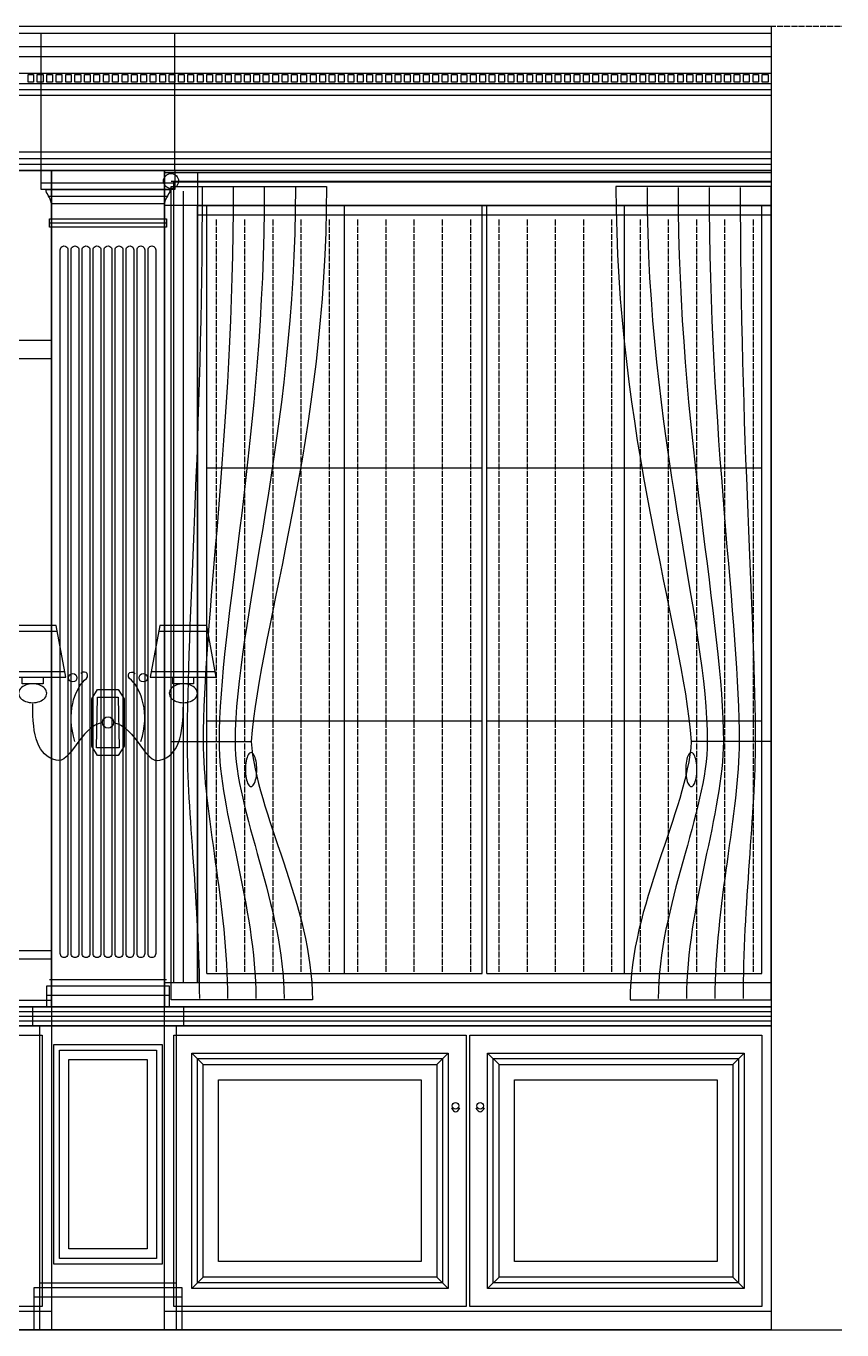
# Model space of a CAD drawing. Header units: inches. Extents: x 0 to 410, y -9 to 115.
# Drawn here: x 122.6 to 190.8, y 0 to 109 of the extents above; entities that cross this region are included whole.
import ezdxf

# ---------------------------------------------------------------- set-up
doc = ezdxf.new("R2010")
doc.units = ezdxf.units.IN
doc.header["$MEASUREMENT"] = 0
doc.linetypes.add('DASHED', pattern=[0.6, 0.5, -0.1])
doc.layers.add('Study wall elevation', color=7, linetype='Continuous')

msp = doc.modelspace()

# ---------------------------------------------------------------- linework, layer by layer
at = {"layer": 'Study wall elevation', "linetype": 'DASHED'}
for p, q in [((0, 109.02), (190.83, 109.02)), ((138.5, 92.83), (138.5, 29.8)), ((140.87, 92.83), (140.87, 29.8)), ((143.23, 92.83), (143.23, 29.8)), ((145.59, 92.83), (145.59, 29.8)), ((147.95, 92.83), (147.95, 29.8)), ((150.31, 92.83), (150.31, 29.8)), ((152.68, 92.83), (152.68, 29.8)), ((155.04, 92.83), (155.04, 29.8)), ((157.4, 92.83), (157.4, 29.8)), ((159.76, 92.83), (159.76, 29.8)), ((162.13, 92.83), (162.13, 29.8)), ((164.49, 92.83), (164.49, 29.8)), ((166.85, 92.83), (166.85, 29.8)), ((169.21, 92.83), (169.21, 29.8)), ((171.57, 92.83), (171.57, 29.8)), ((173.94, 92.83), (173.94, 29.8)), ((176.3, 92.83), (176.3, 29.8)), ((178.66, 92.83), (178.66, 29.8)), ((181.02, 92.83), (181.02, 29.8)), ((183.39, 92.83), (183.39, 29.8))]:
    msp.add_line(p, q, dxfattribs=at)
at = {"layer": 'Study wall elevation'}
for p, q in [((5.91, 108.43), (184.92, 108.43)), ((123.86, 96.93), (123.86, 108.43)), ((135.04, 96.93), (135.04, 108.43)), ((5.91, 107.32), (184.92, 107.32)), ((5.91, 106.46), (184.92, 106.46)), ((5.91, 105.08), (184.92, 105.08)), ((5.91, 104.21), (184.92, 104.21)), ((5.91, 103.7), (184.92, 103.7)), ((5.91, 103.23), (184.92, 103.23)), ((5.91, 98.5), (184.92, 98.5)), ((5.91, 97.95), (184.92, 97.95)), ((5.91, 97.48), (184.92, 97.48)), ((134.72, 96.06), (184.92, 96.06)), ((134.96, 29.02), (134.96, 95.98)), ((134.96, 95.98), (184.92, 95.98)), ((123.86, 95.91), (135.04, 95.91)), ((135.75, 29.02), (135.75, 95.2)), ((124.49, 94.8), (134.41, 94.8)), ((124.72, 94.17), (134.17, 94.17)), ((136.93, 94.02), (184.92, 94.02)), ((137.72, 29.8), (137.72, 94.02)), ((149.22, 29.8), (149.22, 94.02)), ((160.73, 29.8), (160.73, 94.02)), ((161.12, 29.8), (161.12, 94.02)), ((172.63, 29.8), (172.63, 94.02)), ((184.13, 29.8), (184.13, 94.02)), ((136.93, 93.23), (184.92, 93.23)), ((124.57, 92.56), (134.33, 92.56)), ((137.72, 72.09), (160.73, 72.09)), ((161.12, 72.09), (184.13, 72.09)), ((121.1, 58.43), (125.2, 58.43)), ((133.7, 58.43), (137.8, 58.43)), ((120.47, 55.04), (125.83, 55.04)), ((133.07, 55.04), (138.43, 55.04)), ((137.72, 50.94), (160.73, 50.94)), ((161.12, 50.94), (184.13, 50.94)), ((73.98, 31.02), (124.72, 31.02)), ((137.72, 29.8), (160.73, 29.8)), ((161.12, 29.8), (184.13, 29.8)), ((124.57, 29.29), (134.33, 29.29)), ((73.98, 27.56), (124.72, 27.56)), ((124.33, 27.99), (134.57, 27.99)), ((73.98, 26.61), (124.72, 26.61)), ((73.98, 26.22), (124.72, 26.22)), ((123.15, 26.61), (135.75, 26.61)), ((123.15, 26.22), (135.75, 26.22)), ((134.17, 26.61), (184.92, 26.61)), ((134.17, 26.22), (184.92, 26.22)), ((73.98, 25.83), (124.72, 25.83)), ((123.15, 25.83), (135.75, 25.83)), ((134.17, 25.83), (184.92, 25.83)), ((136.46, 23.15), (137.4, 22.2)), ((157.89, 23.15), (156.95, 22.2)), ((161.2, 23.15), (162.15, 22.2)), ((182.64, 23.15), (181.69, 22.2)), ((136.46, 3.46), (137.4, 4.41)), ((157.89, 3.46), (156.95, 4.41)), ((161.2, 3.46), (162.15, 4.41)), ((182.64, 3.46), (181.69, 4.41)), ((123.74, 3.94), (135.16, 3.94)), ((123.27, 2.76), (135.63, 2.76)), ((73.98, 1.57), (124.72, 1.57)), ((134.17, 1.57), (184.92, 1.57)), ((0, 0), (190.83, 0))]:
    msp.add_line(p, q, dxfattribs=at)
for points in [[(5.91, 109.02), (184.92, 109.02), (184.92, 96.93), (5.91, 96.93), (5.91, 109.02)], [(122.76, 104.96), (123.23, 104.96), (123.23, 104.33), (122.76, 104.33), (122.76, 104.96)], [(123.54, 104.96), (124.02, 104.96), (124.02, 104.33), (123.54, 104.33), (123.54, 104.96)], [(124.33, 104.96), (124.8, 104.96), (124.8, 104.33), (124.33, 104.33), (124.33, 104.96)], [(125.12, 104.96), (125.59, 104.96), (125.59, 104.33), (125.12, 104.33), (125.12, 104.96)], [(125.91, 104.96), (126.38, 104.96), (126.38, 104.33), (125.91, 104.33), (125.91, 104.96)], [(126.69, 104.96), (127.17, 104.96), (127.17, 104.33), (126.69, 104.33), (126.69, 104.96)], [(127.48, 104.96), (127.95, 104.96), (127.95, 104.33), (127.48, 104.33), (127.48, 104.96)], [(128.27, 104.96), (128.74, 104.96), (128.74, 104.33), (128.27, 104.33), (128.27, 104.96)], [(129.06, 104.96), (129.53, 104.96), (129.53, 104.33), (129.06, 104.33), (129.06, 104.96)], [(129.84, 104.96), (130.31, 104.96), (130.31, 104.33), (129.84, 104.33), (129.84, 104.96)], [(130.63, 104.96), (131.1, 104.96), (131.1, 104.33), (130.63, 104.33), (130.63, 104.96)], [(131.42, 104.96), (131.89, 104.96), (131.89, 104.33), (131.42, 104.33), (131.42, 104.96)], [(132.2, 104.96), (132.68, 104.96), (132.68, 104.33), (132.2, 104.33), (132.2, 104.96)], [(132.99, 104.96), (133.46, 104.96), (133.46, 104.33), (132.99, 104.33), (132.99, 104.96)], [(133.78, 104.96), (134.25, 104.96), (134.25, 104.33), (133.78, 104.33), (133.78, 104.96)], [(134.57, 104.96), (135.04, 104.96), (135.04, 104.33), (134.57, 104.33), (134.57, 104.96)], [(135.35, 104.96), (135.83, 104.96), (135.83, 104.33), (135.35, 104.33), (135.35, 104.96)], [(136.14, 104.96), (136.61, 104.96), (136.61, 104.33), (136.14, 104.33), (136.14, 104.96)], [(136.93, 104.96), (137.4, 104.96), (137.4, 104.33), (136.93, 104.33), (136.93, 104.96)], [(137.72, 104.96), (138.19, 104.96), (138.19, 104.33), (137.72, 104.33), (137.72, 104.96)], [(138.5, 104.96), (138.98, 104.96), (138.98, 104.33), (138.5, 104.33), (138.5, 104.96)], [(139.29, 104.96), (139.76, 104.96), (139.76, 104.33), (139.29, 104.33), (139.29, 104.96)], [(140.08, 104.96), (140.55, 104.96), (140.55, 104.33), (140.08, 104.33), (140.08, 104.96)], [(140.87, 104.96), (141.34, 104.96), (141.34, 104.33), (140.87, 104.33), (140.87, 104.96)], [(141.65, 104.96), (142.13, 104.96), (142.13, 104.33), (141.65, 104.33), (141.65, 104.96)], [(142.44, 104.96), (142.91, 104.96), (142.91, 104.33), (142.44, 104.33), (142.44, 104.96)], [(143.23, 104.96), (143.7, 104.96), (143.7, 104.33), (143.23, 104.33), (143.23, 104.96)], [(144.02, 104.96), (144.49, 104.96), (144.49, 104.33), (144.02, 104.33), (144.02, 104.96)], [(144.8, 104.96), (145.28, 104.96), (145.28, 104.33), (144.8, 104.33), (144.8, 104.96)], [(145.59, 104.96), (146.06, 104.96), (146.06, 104.33), (145.59, 104.33), (145.59, 104.96)], [(146.38, 104.96), (146.85, 104.96), (146.85, 104.33), (146.38, 104.33), (146.38, 104.96)], [(147.17, 104.96), (147.64, 104.96), (147.64, 104.33), (147.17, 104.33), (147.17, 104.96)], [(147.95, 104.96), (148.43, 104.96), (148.43, 104.33), (147.95, 104.33), (147.95, 104.96)], [(148.74, 104.96), (149.21, 104.96), (149.21, 104.33), (148.74, 104.33), (148.74, 104.96)], [(149.53, 104.96), (150, 104.96), (150, 104.33), (149.53, 104.33), (149.53, 104.96)], [(150.31, 104.96), (150.79, 104.96), (150.79, 104.33), (150.31, 104.33), (150.31, 104.96)], [(151.1, 104.96), (151.57, 104.96), (151.57, 104.33), (151.1, 104.33), (151.1, 104.96)], [(151.89, 104.96), (152.36, 104.96), (152.36, 104.33), (151.89, 104.33), (151.89, 104.96)], [(152.68, 104.96), (153.15, 104.96), (153.15, 104.33), (152.68, 104.33), (152.68, 104.96)], [(153.46, 104.96), (153.94, 104.96), (153.94, 104.33), (153.46, 104.33), (153.46, 104.96)], [(154.25, 104.96), (154.72, 104.96), (154.72, 104.33), (154.25, 104.33), (154.25, 104.96)], [(155.04, 104.96), (155.51, 104.96), (155.51, 104.33), (155.04, 104.33), (155.04, 104.96)], [(155.83, 104.96), (156.3, 104.96), (156.3, 104.33), (155.83, 104.33), (155.83, 104.96)], [(156.61, 104.96), (157.09, 104.96), (157.09, 104.33), (156.61, 104.33), (156.61, 104.96)], [(157.4, 104.96), (157.87, 104.96), (157.87, 104.33), (157.4, 104.33), (157.4, 104.96)], [(158.19, 104.96), (158.66, 104.96), (158.66, 104.33), (158.19, 104.33), (158.19, 104.96)], [(158.98, 104.96), (159.45, 104.96), (159.45, 104.33), (158.98, 104.33), (158.98, 104.96)], [(159.76, 104.96), (160.24, 104.96), (160.24, 104.33), (159.76, 104.33), (159.76, 104.96)], [(160.55, 104.96), (161.02, 104.96), (161.02, 104.33), (160.55, 104.33), (160.55, 104.96)], [(161.34, 104.96), (161.81, 104.96), (161.81, 104.33), (161.34, 104.33), (161.34, 104.96)], [(162.13, 104.96), (162.6, 104.96), (162.6, 104.33), (162.13, 104.33), (162.13, 104.96)], [(162.91, 104.96), (163.39, 104.96), (163.39, 104.33), (162.91, 104.33), (162.91, 104.96)], [(163.7, 104.96), (164.17, 104.96), (164.17, 104.33), (163.7, 104.33), (163.7, 104.96)], [(164.49, 104.96), (164.96, 104.96), (164.96, 104.33), (164.49, 104.33), (164.49, 104.96)], [(165.28, 104.96), (165.75, 104.96), (165.75, 104.33), (165.28, 104.33), (165.28, 104.96)], [(166.06, 104.96), (166.54, 104.96), (166.54, 104.33), (166.06, 104.33), (166.06, 104.96)], [(166.85, 104.96), (167.32, 104.96), (167.32, 104.33), (166.85, 104.33), (166.85, 104.96)], [(167.64, 104.96), (168.11, 104.96), (168.11, 104.33), (167.64, 104.33), (167.64, 104.96)], [(168.43, 104.96), (168.9, 104.96), (168.9, 104.33), (168.43, 104.33), (168.43, 104.96)], [(169.21, 104.96), (169.69, 104.96), (169.69, 104.33), (169.21, 104.33), (169.21, 104.96)], [(170, 104.96), (170.47, 104.96), (170.47, 104.33), (170, 104.33), (170, 104.96)], [(170.79, 104.96), (171.26, 104.96), (171.26, 104.33), (170.79, 104.33), (170.79, 104.96)], [(171.57, 104.96), (172.05, 104.96), (172.05, 104.33), (171.57, 104.33), (171.57, 104.96)], [(172.36, 104.96), (172.83, 104.96), (172.83, 104.33), (172.36, 104.33), (172.36, 104.96)], [(173.15, 104.96), (173.62, 104.96), (173.62, 104.33), (173.15, 104.33), (173.15, 104.96)], [(173.94, 104.96), (174.41, 104.96), (174.41, 104.33), (173.94, 104.33), (173.94, 104.96)], [(174.72, 104.96), (175.2, 104.96), (175.2, 104.33), (174.72, 104.33), (174.72, 104.96)], [(175.51, 104.96), (175.98, 104.96), (175.98, 104.33), (175.51, 104.33), (175.51, 104.96)], [(176.3, 104.96), (176.77, 104.96), (176.77, 104.33), (176.3, 104.33), (176.3, 104.96)], [(177.09, 104.96), (177.56, 104.96), (177.56, 104.33), (177.09, 104.33), (177.09, 104.96)], [(177.87, 104.96), (178.35, 104.96), (178.35, 104.33), (177.87, 104.33), (177.87, 104.96)], [(178.66, 104.96), (179.13, 104.96), (179.13, 104.33), (178.66, 104.33), (178.66, 104.96)], [(179.45, 104.96), (179.92, 104.96), (179.92, 104.33), (179.45, 104.33), (179.45, 104.96)], [(180.24, 104.96), (180.71, 104.96), (180.71, 104.33), (180.24, 104.33), (180.24, 104.96)], [(181.02, 104.96), (181.5, 104.96), (181.5, 104.33), (181.02, 104.33), (181.02, 104.96)], [(181.81, 104.96), (182.28, 104.96), (182.28, 104.33), (181.81, 104.33), (181.81, 104.96)], [(182.6, 104.96), (183.07, 104.96), (183.07, 104.33), (182.6, 104.33), (182.6, 104.96)], [(183.39, 104.96), (183.86, 104.96), (183.86, 104.33), (183.39, 104.33), (183.39, 104.96)], [(184.17, 104.96), (184.65, 104.96), (184.65, 104.33), (184.17, 104.33), (184.17, 104.96)], [(73.98, 96.93), (124.72, 96.93), (124.72, 27.01), (73.98, 27.01), (73.98, 96.93)], [(123.86, 96.93), (135.04, 96.93), (135.04, 95.35), (123.86, 95.35), (123.86, 96.93)], [(124.72, 96.93), (134.17, 96.93), (134.17, 27.01), (124.72, 27.01), (124.72, 96.93)], [(134.17, 96.93), (184.92, 96.93), (184.92, 27.01), (134.17, 27.01), (134.17, 96.93)], [(134.17, 96.77), (136.93, 96.77), (136.93, 29.02), (134.17, 29.02), (134.17, 96.77)], [(134.17, 96.77), (184.92, 96.77), (184.92, 94.02), (134.17, 94.02), (134.17, 96.77)], [(124.25, 95.35), (134.65, 95.35)], [(134.72, 95.59), (147.72, 95.59)], [(146.54, 27.6), (134.72, 27.6), (134.72, 95.59)], [(184.92, 95.59), (171.93, 95.59)], [(173.11, 27.6), (184.92, 27.6), (184.92, 95.59)], [(136.93, 94.02), (184.92, 94.02), (184.92, 29.02), (136.93, 29.02), (136.93, 94.02)], [(124.57, 92.91), (134.33, 92.91), (134.33, 92.2), (124.57, 92.2), (124.57, 92.91)], [(125.77, 90.63), (125.77, 90.63)], [(126.69, 90.63), (126.69, 90.63)], [(127.61, 90.63), (127.61, 90.63)], [(128.53, 90.63), (128.53, 90.63)], [(129.45, 90.63), (129.45, 90.63)], [(130.37, 90.63), (130.37, 90.63)], [(131.29, 90.63), (131.29, 90.63)], [(132.2, 90.63), (132.2, 90.63)], [(133.12, 90.63), (133.12, 90.63)], [(125.45, 31.46), (125.45, 90.31)], [(126.1, 90.31), (126.1, 31.46)], [(126.37, 31.46), (126.37, 90.31)], [(127.01, 90.31), (127.01, 31.46)], [(127.29, 31.46), (127.29, 90.31)], [(127.93, 90.31), (127.93, 31.46)], [(128.21, 31.46), (128.21, 90.31)], [(128.85, 90.31), (128.85, 31.46)], [(129.13, 31.46), (129.13, 90.31)], [(129.77, 90.31), (129.77, 31.46)], [(130.05, 31.46), (130.05, 90.31)], [(130.69, 90.31), (130.69, 31.46)], [(130.96, 31.46), (130.96, 90.31)], [(131.61, 90.31), (131.61, 31.46)], [(131.88, 31.46), (131.88, 90.31)], [(132.53, 90.31), (132.53, 31.46)], [(132.8, 31.46), (132.8, 90.31)], [(133.44, 90.31), (133.44, 31.46)], [(73.98, 82.76), (124.72, 82.76), (124.72, 81.18), (73.98, 81.18), (73.98, 82.76)], [(120.39, 54.57), (125.91, 54.57), (125.12, 58.9), (121.18, 58.9), (120.39, 54.57)], [(132.99, 54.57), (138.5, 54.57), (137.72, 58.9), (133.78, 58.9), (132.99, 54.57)], [(122.28, 54.57), (124.02, 54.57), (124.02, 54.02), (122.28, 54.02), (122.28, 54.57)], [(134.88, 54.57), (136.61, 54.57), (136.61, 54.02), (134.88, 54.02), (134.88, 54.57)], [(128.58, 53.54), (130.31, 53.54), (130.79, 52.76), (130.79, 48.82), (130.31, 48.03), (128.58, 48.03), (128.11, 48.82), (128.11, 52.76), (128.58, 53.54)], [(128.58, 52.91), (130.31, 52.91), (130.39, 48.66), (128.5, 48.66), (128.58, 52.91)], [(134.72, 49.21), (141.42, 49.21)], [(184.92, 49.21), (178.23, 49.21)], [(73.98, 31.73), (124.72, 31.73), (124.72, 27.01), (73.98, 27.01), (73.98, 31.73)], [(125.77, 31.14), (125.77, 31.14)], [(126.69, 31.14), (126.69, 31.14)], [(127.61, 31.14), (127.61, 31.14)], [(128.53, 31.14), (128.53, 31.14)], [(129.45, 31.14), (129.45, 31.14)], [(130.37, 31.14), (130.37, 31.14)], [(131.29, 31.14), (131.29, 31.14)], [(132.2, 31.14), (132.2, 31.14)], [(133.12, 31.14), (133.12, 31.14)], [(124.33, 28.78), (134.57, 28.78), (134.57, 27.01), (124.33, 27.01), (124.33, 28.78)], [(73.98, 27.01), (124.72, 27.01), (124.72, 25.43), (73.98, 25.43), (73.98, 27.01)], [(123.15, 27.01), (135.75, 27.01), (135.75, 25.43), (123.15, 25.43), (123.15, 27.01)], [(134.17, 27.01), (184.92, 27.01), (184.92, 25.43), (134.17, 25.43), (134.17, 27.01)], [(73.98, 25.43), (124.72, 25.43), (124.72, 0), (73.98, 0), (73.98, 25.43)], [(123.74, 25.43), (135.16, 25.43), (135.16, 0), (123.74, 0), (123.74, 25.43)], [(134.17, 25.43), (184.92, 25.43), (184.92, 0), (134.17, 0), (134.17, 25.43)], [(99.51, 24.65), (123.94, 24.65), (123.94, 1.97), (99.51, 1.97), (99.51, 24.65)], [(134.96, 24.65), (159.39, 24.65), (159.39, 1.97), (134.96, 1.97), (134.96, 24.65)], [(159.7, 24.65), (184.13, 24.65), (184.13, 1.97), (159.7, 1.97), (159.7, 24.65)], [(124.92, 23.86), (133.98, 23.86), (133.98, 5.51), (124.92, 5.51), (124.92, 23.86)], [(125.39, 23.39), (133.5, 23.39), (133.5, 5.98), (125.39, 5.98), (125.39, 23.39)], [(136.46, 23.15), (157.89, 23.15), (157.89, 3.46), (136.46, 3.46), (136.46, 23.15)], [(161.2, 23.15), (182.64, 23.15), (182.64, 3.46), (161.2, 3.46), (161.2, 23.15)], [(126.18, 22.6), (132.72, 22.6), (132.72, 6.77), (126.18, 6.77), (126.18, 22.6)], [(136.93, 22.68), (157.42, 22.68), (157.42, 3.94), (136.93, 3.94), (136.93, 22.68)], [(137.4, 22.2), (156.95, 22.2), (156.95, 4.41), (137.4, 4.41), (137.4, 22.2)], [(161.67, 22.68), (182.17, 22.68), (182.17, 3.94), (161.67, 3.94), (161.67, 22.68)], [(162.15, 22.2), (181.69, 22.2), (181.69, 4.41), (162.15, 4.41), (162.15, 22.2)], [(138.7, 20.91), (155.65, 20.91), (155.65, 5.71), (138.7, 5.71), (138.7, 20.91)], [(163.44, 20.91), (180.39, 20.91), (180.39, 5.71), (163.44, 5.71), (163.44, 20.91)], [(123.27, 3.54), (135.63, 3.54), (135.63, 0), (123.27, 0), (123.27, 3.54)]]:
    msp.add_lwpolyline(points, dxfattribs=at)
for centre, radius in [((134.72, 96.06), 0.63), ((126.5, 54.53), 0.354), ((132.4, 54.53), 0.354), ((129.45, 50.79), 0.472), ((158.52, 18.74), 0.276), ((160.57, 18.74), 0.276)]:
    msp.add_circle(centre, radius, dxfattribs=at)
for points in [[(124.72, 94.17), (124.65, 94.72), (124.25, 95.04), (124.25, 95.35)], [(134.65, 95.35), (134.65, 95.04), (134.25, 94.72), (134.17, 94.17)], [(147.72, 95.59), (147.72, 74.8), (142.2, 59.06), (141.42, 49.21)], [(171.93, 95.59), (171.93, 74.8), (177.44, 59.06), (178.23, 49.21)], [(127.48, 54.33), (128.03, 54.65), (127.64, 55.28), (127.17, 54.88)], [(131.42, 54.33), (130.87, 54.65), (131.26, 55.28), (131.73, 54.88)], [(126.69, 49.21), (125.91, 51.57), (126.69, 53.54), (127.48, 54.33)], [(132.2, 49.21), (132.99, 51.57), (132.2, 53.54), (131.42, 54.33)], [(125.12, 47.64), (123.54, 48.03), (123.15, 49.61), (123.15, 52.36)], [(133.78, 47.64), (135.35, 48.03), (135.75, 49.61), (135.75, 52.36)], [(128.98, 50.79), (127.09, 50.39), (126.3, 47.24), (125.12, 47.64)], [(129.92, 50.79), (131.81, 50.39), (132.6, 47.24), (133.78, 47.64)], [(141.42, 49.21), (141.81, 43.31), (146.54, 35.43), (146.54, 27.6)], [(178.23, 49.21), (177.83, 43.31), (173.11, 35.43), (173.11, 27.6)], [(158.17, 18.58), (158.41, 18.11), (158.64, 18.11), (158.88, 18.58)], [(160.22, 18.58), (160.45, 18.11), (160.69, 18.11), (160.93, 18.58)]]:
    msp.add_open_spline(points, degree=3, dxfattribs=at)
for points, knots in [([(137.32, 95.51), (137.32, 74.8), (136.06, 59.06), (136.06, 49.21), (136.06, 43.31), (137.09, 35.43), (137.09, 27.72)], [0, 0, 0, 0, 1, 1, 1, 2, 2, 2, 2]), ([(139.92, 95.51), (139.92, 74.8), (137.4, 59.06), (137.4, 49.21), (137.4, 43.31), (139.45, 35.43), (139.45, 27.72)], [0, 0, 0, 0, 1, 1, 1, 2, 2, 2, 2]), ([(142.52, 95.51), (142.52, 74.8), (138.74, 59.06), (138.74, 49.21), (138.74, 43.31), (141.81, 35.43), (141.81, 27.72)], [0, 0, 0, 0, 1, 1, 1, 2, 2, 2, 2]), ([(145.12, 95.51), (145.12, 74.8), (140.08, 59.06), (140.08, 49.21), (140.08, 43.31), (144.17, 35.43), (144.17, 27.72)], [0, 0, 0, 0, 1, 1, 1, 2, 2, 2, 2]), ([(174.53, 95.51), (174.53, 74.8), (179.57, 59.06), (179.57, 49.21), (179.57, 43.31), (175.47, 35.43), (175.47, 27.72)], [0, 0, 0, 0, 1, 1, 1, 2, 2, 2, 2]), ([(177.13, 95.51), (177.13, 74.8), (180.91, 59.06), (180.91, 49.21), (180.91, 43.31), (177.83, 35.43), (177.83, 27.72)], [0, 0, 0, 0, 1, 1, 1, 2, 2, 2, 2]), ([(179.72, 95.51), (179.72, 74.8), (182.24, 59.06), (182.24, 49.21), (182.24, 43.31), (180.2, 35.43), (180.2, 27.72)], [0, 0, 0, 0, 1, 1, 1, 2, 2, 2, 2]), ([(182.32, 95.51), (182.32, 74.8), (183.58, 59.06), (183.58, 49.21), (183.58, 43.31), (182.56, 35.43), (182.56, 27.72)], [0, 0, 0, 0, 1, 1, 1, 2, 2, 2, 2]), ([(125.45, 90.31), (125.45, 90.36), (125.47, 90.42), (125.5, 90.47), (125.52, 90.52), (125.56, 90.56), (125.61, 90.59), (125.66, 90.62), (125.72, 90.63), (125.77, 90.63)], [0, 0, 0, 0, 1, 1, 1, 2, 2, 2, 3, 3, 3, 3]), ([(125.77, 90.63), (125.83, 90.63), (125.89, 90.62), (125.93, 90.59), (125.98, 90.56), (126.02, 90.52), (126.05, 90.47), (126.08, 90.42), (126.1, 90.36), (126.1, 90.31)], [0, 0, 0, 0, 1, 1, 1, 2, 2, 2, 3, 3, 3, 3]), ([(126.37, 90.31), (126.37, 90.36), (126.39, 90.42), (126.41, 90.47), (126.44, 90.52), (126.48, 90.56), (126.53, 90.59), (126.58, 90.62), (126.64, 90.63), (126.69, 90.63)], [0, 0, 0, 0, 1, 1, 1, 2, 2, 2, 3, 3, 3, 3]), ([(126.69, 90.63), (126.75, 90.63), (126.8, 90.62), (126.85, 90.59), (126.9, 90.56), (126.94, 90.52), (126.97, 90.47), (127, 90.42), (127.01, 90.36), (127.01, 90.31)], [0, 0, 0, 0, 1, 1, 1, 2, 2, 2, 3, 3, 3, 3]), ([(127.29, 90.31), (127.29, 90.36), (127.31, 90.42), (127.33, 90.47), (127.36, 90.52), (127.4, 90.56), (127.45, 90.59), (127.5, 90.62), (127.56, 90.63), (127.61, 90.63)], [0, 0, 0, 0, 1, 1, 1, 2, 2, 2, 3, 3, 3, 3]), ([(127.61, 90.63), (127.67, 90.63), (127.72, 90.62), (127.77, 90.59), (127.82, 90.56), (127.86, 90.52), (127.89, 90.47), (127.92, 90.42), (127.93, 90.36), (127.93, 90.31)], [0, 0, 0, 0, 1, 1, 1, 2, 2, 2, 3, 3, 3, 3]), ([(128.21, 90.31), (128.21, 90.36), (128.22, 90.42), (128.25, 90.47), (128.28, 90.52), (128.32, 90.56), (128.37, 90.59), (128.42, 90.62), (128.47, 90.63), (128.53, 90.63)], [0, 0, 0, 0, 1, 1, 1, 2, 2, 2, 3, 3, 3, 3]), ([(128.53, 90.63), (128.59, 90.63), (128.64, 90.62), (128.69, 90.59), (128.74, 90.56), (128.78, 90.52), (128.81, 90.47), (128.84, 90.42), (128.85, 90.36), (128.85, 90.31)], [0, 0, 0, 0, 1, 1, 1, 2, 2, 2, 3, 3, 3, 3]), ([(129.13, 90.31), (129.13, 90.36), (129.14, 90.42), (129.17, 90.47), (129.2, 90.52), (129.24, 90.56), (129.29, 90.59), (129.34, 90.62), (129.39, 90.63), (129.45, 90.63)], [0, 0, 0, 0, 1, 1, 1, 2, 2, 2, 3, 3, 3, 3]), ([(129.45, 90.63), (129.51, 90.63), (129.56, 90.62), (129.61, 90.59), (129.66, 90.56), (129.7, 90.52), (129.73, 90.47), (129.76, 90.42), (129.77, 90.36), (129.77, 90.31)], [0, 0, 0, 0, 1, 1, 1, 2, 2, 2, 3, 3, 3, 3]), ([(130.05, 90.31), (130.05, 90.36), (130.06, 90.42), (130.09, 90.47), (130.12, 90.52), (130.16, 90.56), (130.21, 90.59), (130.26, 90.62), (130.31, 90.63), (130.37, 90.63)], [0, 0, 0, 0, 1, 1, 1, 2, 2, 2, 3, 3, 3, 3]), ([(130.37, 90.63), (130.42, 90.63), (130.48, 90.62), (130.53, 90.59), (130.58, 90.56), (130.62, 90.52), (130.65, 90.47), (130.67, 90.42), (130.69, 90.36), (130.69, 90.31)], [0, 0, 0, 0, 1, 1, 1, 2, 2, 2, 3, 3, 3, 3]), ([(130.96, 90.31), (130.96, 90.36), (130.98, 90.42), (131.01, 90.47), (131.04, 90.52), (131.08, 90.56), (131.13, 90.59), (131.17, 90.62), (131.23, 90.63), (131.29, 90.63)], [0, 0, 0, 0, 1, 1, 1, 2, 2, 2, 3, 3, 3, 3]), ([(131.29, 90.63), (131.34, 90.63), (131.4, 90.62), (131.45, 90.59), (131.5, 90.56), (131.54, 90.52), (131.56, 90.47), (131.59, 90.42), (131.61, 90.36), (131.61, 90.31)], [0, 0, 0, 0, 1, 1, 1, 2, 2, 2, 3, 3, 3, 3]), ([(131.88, 90.31), (131.88, 90.36), (131.9, 90.42), (131.93, 90.47), (131.95, 90.52), (131.99, 90.56), (132.04, 90.59), (132.09, 90.62), (132.15, 90.63), (132.2, 90.63)], [0, 0, 0, 0, 1, 1, 1, 2, 2, 2, 3, 3, 3, 3]), ([(132.2, 90.63), (132.26, 90.63), (132.32, 90.62), (132.37, 90.59), (132.41, 90.56), (132.45, 90.52), (132.48, 90.47), (132.51, 90.42), (132.53, 90.36), (132.53, 90.31)], [0, 0, 0, 0, 1, 1, 1, 2, 2, 2, 3, 3, 3, 3]), ([(132.8, 90.31), (132.8, 90.36), (132.82, 90.42), (132.85, 90.47), (132.87, 90.52), (132.91, 90.56), (132.96, 90.59), (133.01, 90.62), (133.07, 90.63), (133.12, 90.63)], [0, 0, 0, 0, 1, 1, 1, 2, 2, 2, 3, 3, 3, 3]), ([(133.12, 90.63), (133.18, 90.63), (133.24, 90.62), (133.28, 90.59), (133.33, 90.56), (133.37, 90.52), (133.4, 90.47), (133.43, 90.42), (133.44, 90.36), (133.44, 90.31)], [0, 0, 0, 0, 1, 1, 1, 2, 2, 2, 3, 3, 3, 3]), ([(124.33, 53.23), (124.33, 53.09), (124.28, 52.95), (124.17, 52.83), (124.07, 52.71), (123.92, 52.62), (123.74, 52.55), (123.56, 52.48), (123.36, 52.44), (123.15, 52.44), (122.94, 52.44), (122.74, 52.48), (122.56, 52.55), (122.38, 52.62), (122.23, 52.71), (122.13, 52.83), (122.02, 52.95), (121.97, 53.09), (121.97, 53.23), (121.97, 53.37), (122.02, 53.5), (122.13, 53.62), (122.23, 53.74), (122.38, 53.84), (122.56, 53.91), (122.74, 53.98), (122.94, 54.02), (123.15, 54.02), (123.36, 54.02), (123.56, 53.98), (123.74, 53.91), (123.92, 53.84), (124.07, 53.74), (124.17, 53.62), (124.28, 53.5), (124.33, 53.37), (124.33, 53.23)], [0, 0, 0, 0, 1, 1, 1, 2, 2, 2, 3, 3, 3, 4, 4, 4, 5, 5, 5, 6, 6, 6, 7, 7, 7, 8, 8, 8, 9, 9, 9, 10, 10, 10, 11, 11, 11, 12, 12, 12, 12]), ([(136.93, 53.23), (136.93, 53.09), (136.87, 52.95), (136.77, 52.83), (136.67, 52.71), (136.52, 52.62), (136.34, 52.55), (136.16, 52.48), (135.96, 52.44), (135.75, 52.44), (135.54, 52.44), (135.34, 52.48), (135.16, 52.55), (134.98, 52.62), (134.83, 52.71), (134.73, 52.83), (134.62, 52.95), (134.57, 53.09), (134.57, 53.23), (134.57, 53.37), (134.62, 53.5), (134.73, 53.62), (134.83, 53.74), (134.98, 53.84), (135.16, 53.91), (135.34, 53.98), (135.54, 54.02), (135.75, 54.02), (135.96, 54.02), (136.16, 53.98), (136.34, 53.91), (136.52, 53.84), (136.67, 53.74), (136.77, 53.62), (136.87, 53.5), (136.93, 53.37), (136.93, 53.23)], [0, 0, 0, 0, 1, 1, 1, 2, 2, 2, 3, 3, 3, 4, 4, 4, 5, 5, 5, 6, 6, 6, 7, 7, 7, 8, 8, 8, 9, 9, 9, 10, 10, 10, 11, 11, 11, 12, 12, 12, 12]), ([(141.89, 46.85), (141.89, 46.6), (141.87, 46.36), (141.83, 46.14), (141.79, 45.93), (141.73, 45.75), (141.65, 45.62), (141.58, 45.5), (141.5, 45.43), (141.42, 45.43), (141.33, 45.43), (141.25, 45.5), (141.18, 45.62), (141.11, 45.75), (141.05, 45.93), (141.01, 46.14), (140.97, 46.36), (140.94, 46.6), (140.94, 46.85), (140.94, 47.1), (140.97, 47.34), (141.01, 47.56), (141.05, 47.77), (141.11, 47.95), (141.18, 48.08), (141.25, 48.2), (141.33, 48.27), (141.42, 48.27), (141.5, 48.27), (141.58, 48.2), (141.65, 48.08), (141.73, 47.95), (141.79, 47.77), (141.83, 47.56), (141.87, 47.34), (141.89, 47.1), (141.89, 46.85)], [0, 0, 0, 0, 1, 1, 1, 2, 2, 2, 3, 3, 3, 4, 4, 4, 5, 5, 5, 6, 6, 6, 7, 7, 7, 8, 8, 8, 9, 9, 9, 10, 10, 10, 11, 11, 11, 12, 12, 12, 12]), ([(178.7, 46.85), (178.7, 46.6), (178.68, 46.36), (178.64, 46.14), (178.6, 45.93), (178.54, 45.75), (178.46, 45.62), (178.39, 45.5), (178.31, 45.43), (178.23, 45.43), (178.15, 45.43), (178.06, 45.5), (177.99, 45.62), (177.92, 45.75), (177.86, 45.93), (177.82, 46.14), (177.78, 46.36), (177.76, 46.6), (177.76, 46.85), (177.76, 47.1), (177.78, 47.34), (177.82, 47.56), (177.86, 47.77), (177.92, 47.95), (177.99, 48.08), (178.06, 48.2), (178.15, 48.27), (178.23, 48.27), (178.31, 48.27), (178.39, 48.2), (178.46, 48.08), (178.54, 47.95), (178.6, 47.77), (178.64, 47.56), (178.68, 47.34), (178.7, 47.1), (178.7, 46.85)], [0, 0, 0, 0, 1, 1, 1, 2, 2, 2, 3, 3, 3, 4, 4, 4, 5, 5, 5, 6, 6, 6, 7, 7, 7, 8, 8, 8, 9, 9, 9, 10, 10, 10, 11, 11, 11, 12, 12, 12, 12]), ([(125.77, 31.14), (125.72, 31.14), (125.66, 31.16), (125.61, 31.18), (125.56, 31.21), (125.52, 31.25), (125.5, 31.3), (125.47, 31.35), (125.45, 31.41), (125.45, 31.46)], [0, 0, 0, 0, 1, 1, 1, 2, 2, 2, 3, 3, 3, 3]), ([(126.1, 31.46), (126.1, 31.41), (126.08, 31.35), (126.05, 31.3), (126.02, 31.25), (125.98, 31.21), (125.93, 31.18), (125.89, 31.16), (125.83, 31.14), (125.77, 31.14)], [0, 0, 0, 0, 1, 1, 1, 2, 2, 2, 3, 3, 3, 3]), ([(126.69, 31.14), (126.64, 31.14), (126.58, 31.16), (126.53, 31.18), (126.48, 31.21), (126.44, 31.25), (126.41, 31.3), (126.39, 31.35), (126.37, 31.41), (126.37, 31.46)], [0, 0, 0, 0, 1, 1, 1, 2, 2, 2, 3, 3, 3, 3]), ([(127.01, 31.46), (127.01, 31.41), (127, 31.35), (126.97, 31.3), (126.94, 31.25), (126.9, 31.21), (126.85, 31.18), (126.8, 31.16), (126.75, 31.14), (126.69, 31.14)], [0, 0, 0, 0, 1, 1, 1, 2, 2, 2, 3, 3, 3, 3]), ([(127.61, 31.14), (127.56, 31.14), (127.5, 31.16), (127.45, 31.18), (127.4, 31.21), (127.36, 31.25), (127.33, 31.3), (127.31, 31.35), (127.29, 31.41), (127.29, 31.46)], [0, 0, 0, 0, 1, 1, 1, 2, 2, 2, 3, 3, 3, 3]), ([(127.93, 31.46), (127.93, 31.41), (127.92, 31.35), (127.89, 31.3), (127.86, 31.25), (127.82, 31.21), (127.77, 31.18), (127.72, 31.16), (127.67, 31.14), (127.61, 31.14)], [0, 0, 0, 0, 1, 1, 1, 2, 2, 2, 3, 3, 3, 3]), ([(128.53, 31.14), (128.47, 31.14), (128.42, 31.16), (128.37, 31.18), (128.32, 31.21), (128.28, 31.25), (128.25, 31.3), (128.22, 31.35), (128.21, 31.41), (128.21, 31.46)], [0, 0, 0, 0, 1, 1, 1, 2, 2, 2, 3, 3, 3, 3]), ([(128.85, 31.46), (128.85, 31.41), (128.84, 31.35), (128.81, 31.3), (128.78, 31.25), (128.74, 31.21), (128.69, 31.18), (128.64, 31.16), (128.59, 31.14), (128.53, 31.14)], [0, 0, 0, 0, 1, 1, 1, 2, 2, 2, 3, 3, 3, 3]), ([(129.45, 31.14), (129.39, 31.14), (129.34, 31.16), (129.29, 31.18), (129.24, 31.21), (129.2, 31.25), (129.17, 31.3), (129.14, 31.35), (129.13, 31.41), (129.13, 31.46)], [0, 0, 0, 0, 1, 1, 1, 2, 2, 2, 3, 3, 3, 3]), ([(129.77, 31.46), (129.77, 31.41), (129.76, 31.35), (129.73, 31.3), (129.7, 31.25), (129.66, 31.21), (129.61, 31.18), (129.56, 31.16), (129.51, 31.14), (129.45, 31.14)], [0, 0, 0, 0, 1, 1, 1, 2, 2, 2, 3, 3, 3, 3]), ([(130.37, 31.14), (130.31, 31.14), (130.26, 31.16), (130.21, 31.18), (130.16, 31.21), (130.12, 31.25), (130.09, 31.3), (130.06, 31.35), (130.05, 31.41), (130.05, 31.46)], [0, 0, 0, 0, 1, 1, 1, 2, 2, 2, 3, 3, 3, 3]), ([(130.69, 31.46), (130.69, 31.41), (130.67, 31.35), (130.65, 31.3), (130.62, 31.25), (130.58, 31.21), (130.53, 31.18), (130.48, 31.16), (130.42, 31.14), (130.37, 31.14)], [0, 0, 0, 0, 1, 1, 1, 2, 2, 2, 3, 3, 3, 3]), ([(131.29, 31.14), (131.23, 31.14), (131.17, 31.16), (131.13, 31.18), (131.08, 31.21), (131.04, 31.25), (131.01, 31.3), (130.98, 31.35), (130.96, 31.41), (130.96, 31.46)], [0, 0, 0, 0, 1, 1, 1, 2, 2, 2, 3, 3, 3, 3]), ([(131.61, 31.46), (131.61, 31.41), (131.59, 31.35), (131.56, 31.3), (131.54, 31.25), (131.5, 31.21), (131.45, 31.18), (131.4, 31.16), (131.34, 31.14), (131.29, 31.14)], [0, 0, 0, 0, 1, 1, 1, 2, 2, 2, 3, 3, 3, 3]), ([(132.2, 31.14), (132.15, 31.14), (132.09, 31.16), (132.04, 31.18), (131.99, 31.21), (131.95, 31.25), (131.93, 31.3), (131.9, 31.35), (131.88, 31.41), (131.88, 31.46)], [0, 0, 0, 0, 1, 1, 1, 2, 2, 2, 3, 3, 3, 3]), ([(132.53, 31.46), (132.53, 31.41), (132.51, 31.35), (132.48, 31.3), (132.45, 31.25), (132.41, 31.21), (132.37, 31.18), (132.32, 31.16), (132.26, 31.14), (132.2, 31.14)], [0, 0, 0, 0, 1, 1, 1, 2, 2, 2, 3, 3, 3, 3]), ([(133.12, 31.14), (133.07, 31.14), (133.01, 31.16), (132.96, 31.18), (132.91, 31.21), (132.87, 31.25), (132.85, 31.3), (132.82, 31.35), (132.8, 31.41), (132.8, 31.46)], [0, 0, 0, 0, 1, 1, 1, 2, 2, 2, 3, 3, 3, 3]), ([(133.44, 31.46), (133.44, 31.41), (133.43, 31.35), (133.4, 31.3), (133.37, 31.25), (133.33, 31.21), (133.28, 31.18), (133.24, 31.16), (133.18, 31.14), (133.12, 31.14)], [0, 0, 0, 0, 1, 1, 1, 2, 2, 2, 3, 3, 3, 3])]:
    msp.add_open_spline(points, degree=3, knots=knots, dxfattribs=at)

doc.saveas('drawing.dxf')
